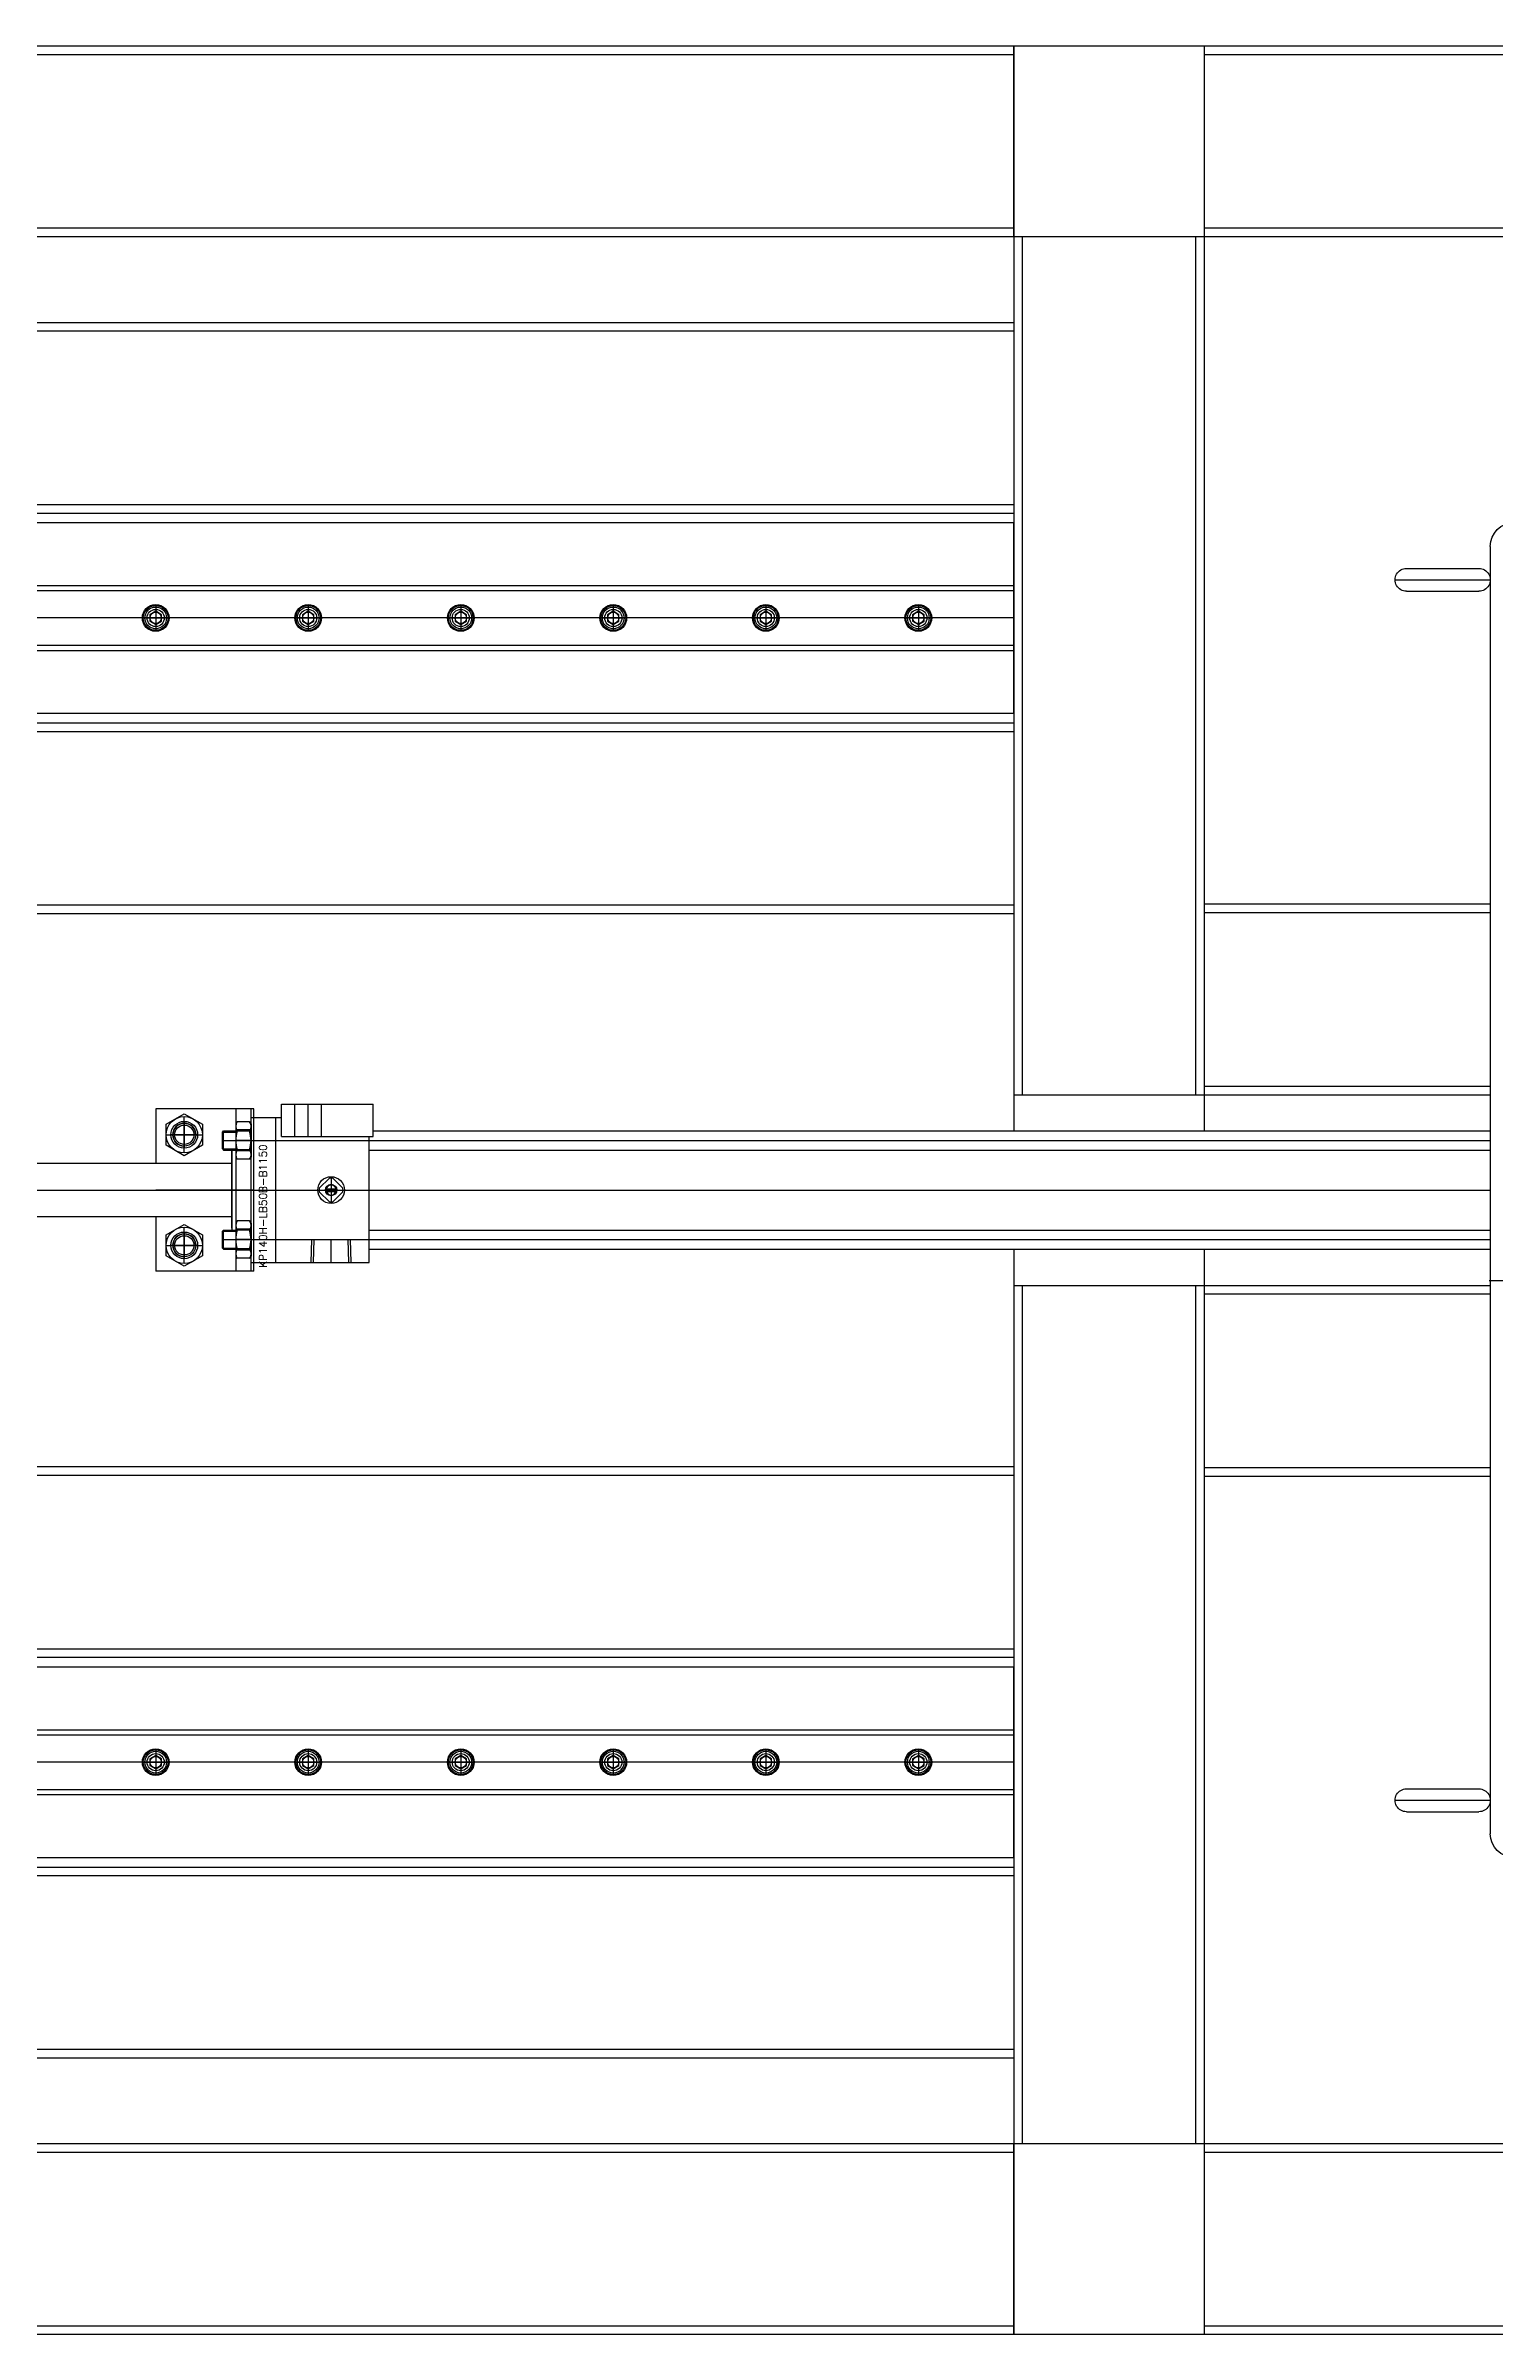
# Model space of a CAD drawing. Header units: millimetres. Extents: x 4133871 to 4440428, y -545651 to -495191.
# Drawn here: x 4158111 to 4158871, y -518394 to -517194 of the extents above; entities that cross this region are included whole.
import ezdxf

# ---------------------------------------------------------------- set-up
doc = ezdxf.new("R2010")
doc.units = ezdxf.units.MM
doc.header["$LTSCALE"] = 60
doc.layers.add('EQUIPMENT', color=6, linetype='Continuous')
doc.styles.add('H', font='txt.shx')

# ---------------------------------------------------------------- blocks, each defined once
blk = doc.blocks.new('EQ')
at = {"layer": 'EQUIPMENT', "color": 253}
for p, q in [((-12255, 19956.5), (-8955, 19956.5)), ((-10055, 19956.5), (-10055, 19387.5)), ((-10055, 19856.5), (-10055, 19956.5)), ((-9955, 19856.5), (-9955, 19956.5)), ((-11055, 19952), (-10055, 19952)), ((-9955, 19952), (-9055, 19952)), ((-11055, 19861), (-10055, 19861)), ((-9955, 19861), (-9055, 19861)), ((-11055, 19856.5), (-10055, 19856.5)), ((-10055, 19856.5), (-9955, 19856.5)), ((-10050.5, 19856.5), (-10050.5, 19406.5)), ((-9959.5, 19406.5), (-9959.5, 19856.5)), ((-9955, 19856.5), (-8955, 19856.5)), ((-9955, 19387.5), (-9955, 19856.5)), ((-11065, 19811.5), (-10055, 19811.5)), ((-11065, 19807), (-10055, 19807)), ((-11067.5, 19706.5), (-10055, 19706.5)), ((-11065, 19716), (-10055, 19716)), ((-11065, 19711.5), (-10055, 19711.5)), ((-10055, 19606.5), (-10055, 19706.5)), ((-9805, 19019), (-9805, 19694)), ((-9849, 19682.5), (-9811, 19682.5)), ((-11064.5, 19673.5), (-10055, 19673.5)), ((-11064.5, 19670.8), (-10055, 19670.8)), ((-9855, 19676.5), (-9805, 19676.5)), ((-9849, 19670.5), (-9811, 19670.5)), ((-10055, 19656.5), (-11325.6, 19656.5)), ((-10511.5, 19656.5), (-10498.5, 19656.5)), ((-10505, 19660), (-10508, 19658.2)), ((-10508, 19658.2), (-10508, 19654.8)), ((-10505, 19663.5), (-10505, 19649.5)), ((-10505, 19663), (-10505, 19650)), ((-10502, 19658.2), (-10505, 19660)), ((-10502, 19654.8), (-10502, 19658.2)), ((-10431.5, 19656.5), (-10418.5, 19656.5)), ((-10425, 19660), (-10428, 19658.2)), ((-10428, 19658.2), (-10428, 19654.8)), ((-10425, 19663.5), (-10425, 19649.5)), ((-10425, 19663), (-10425, 19650)), ((-10422, 19658.2), (-10425, 19660)), ((-10422, 19654.8), (-10422, 19658.2)), ((-10351.5, 19656.5), (-10338.5, 19656.5)), ((-10345, 19660), (-10348, 19658.2)), ((-10348, 19658.2), (-10348, 19654.8)), ((-10345, 19663.5), (-10345, 19649.5)), ((-10345, 19663), (-10345, 19650)), ((-10342, 19658.2), (-10345, 19660)), ((-10342, 19654.8), (-10342, 19658.2)), ((-10271.5, 19656.5), (-10258.5, 19656.5)), ((-10265, 19660), (-10268, 19658.2)), ((-10268, 19658.2), (-10268, 19654.8)), ((-10265, 19663.5), (-10265, 19649.5)), ((-10265, 19663), (-10265, 19650)), ((-10262, 19658.2), (-10265, 19660)), ((-10262, 19654.8), (-10262, 19658.2)), ((-10191.5, 19656.5), (-10178.5, 19656.5)), ((-10185, 19660), (-10188, 19658.2)), ((-10188, 19658.2), (-10188, 19654.8)), ((-10185, 19663.5), (-10185, 19649.5)), ((-10185, 19663), (-10185, 19650)), ((-10182, 19658.2), (-10185, 19660)), ((-10182, 19654.8), (-10182, 19658.2)), ((-10111.5, 19656.5), (-10098.5, 19656.5)), ((-10105, 19660), (-10108, 19658.2)), ((-10108, 19658.2), (-10108, 19654.8)), ((-10105, 19663.5), (-10105, 19649.5)), ((-10105, 19663), (-10105, 19650)), ((-10102, 19658.2), (-10105, 19660)), ((-10102, 19654.8), (-10102, 19658.2)), ((-10508, 19654.8), (-10505, 19653)), ((-10505, 19653), (-10502, 19654.8)), ((-10428, 19654.8), (-10425, 19653)), ((-10425, 19653), (-10422, 19654.8)), ((-10348, 19654.8), (-10345, 19653)), ((-10345, 19653), (-10342, 19654.8)), ((-10268, 19654.8), (-10265, 19653)), ((-10265, 19653), (-10262, 19654.8)), ((-10188, 19654.8), (-10185, 19653)), ((-10185, 19653), (-10182, 19654.8)), ((-10108, 19654.8), (-10105, 19653)), ((-10105, 19653), (-10102, 19654.8)), ((-11064.5, 19642.2), (-10055, 19642.2)), ((-11064.5, 19639.5), (-10055, 19639.5)), ((-11065, 19601.5), (-10055, 19601.5)), ((-11065, 19597), (-10055, 19597)), ((-11064.5, 19606.5), (-10055, 19606.5)), ((-11065, 19506), (-10055, 19506)), ((-11065, 19501.5), (-10055, 19501.5)), ((-9955, 19506.5), (-9805, 19506.5)), ((-9955, 19502), (-9805, 19502)), ((-10055, 19406.5), (-9955, 19406.5)), ((-9955, 19411), (-9805, 19411)), ((-9955, 19406.5), (-9805, 19406.5)), ((-10505, 19399), (-10505, 19370.5)), ((-10453.5, 19399), (-10505, 19399)), ((-10499.5, 19391), (-10490, 19396.5)), ((-10490, 19396.5), (-10480.5, 19391)), ((-10490, 19376), (-10490, 19395)), ((-10490, 19392.5), (-10490, 19378.5)), ((-10463, 19399), (-10463, 19314)), ((-10462.2, 19392.3), (-10463, 19391)), ((-10455.8, 19392.3), (-10462.2, 19392.3)), ((-10455.8, 19392.3), (-10455, 19391)), ((-10455, 19314), (-10455, 19399)), ((-10455, 19394.5), (-10439, 19394.5)), ((-10455, 19318.5), (-10455, 19394.5)), ((-10453.5, 19314), (-10453.5, 19399)), ((-10442, 19318.5), (-10442, 19394.5)), ((-10439, 19401.5), (-10391, 19401.5)), ((-10439, 19384.5), (-10439, 19401.5)), ((-10432, 19384.5), (-10432, 19401.5)), ((-10425, 19384.5), (-10425, 19401.5)), ((-10418, 19384.5), (-10418, 19401.5)), ((-10391, 19384.5), (-10391, 19401.5)), ((-10499.5, 19380), (-10499.5, 19391)), ((-10499.5, 19385.5), (-10480.5, 19385.5)), ((-10490, 19374.5), (-10499.5, 19380)), ((-10483, 19385.5), (-10497, 19385.5)), ((-10484, 19385.5), (-10496, 19385.5)), ((-10496, 19385.5), (-10484, 19385.5)), ((-10490, 19391.5), (-10490, 19379.5)), ((-10490, 19379.5), (-10490, 19391.5)), ((-10480.5, 19380), (-10490, 19374.5)), ((-10480.5, 19391), (-10480.5, 19380)), ((-10470, 19386.9), (-10469.4, 19387.5)), ((-10470, 19378.1), (-10470, 19386.9)), ((-10470, 19386.9), (-10463, 19386.9)), ((-10470, 19382.5), (-9805, 19382.5)), ((-10469.4, 19387.5), (-10463, 19387.5)), ((-10469.4, 19377.5), (-10469.4, 19387.5)), ((-10463, 19391), (-10463, 19374)), ((-10455, 19388), (-10463, 19388)), ((-10455, 19382.5), (-10463, 19382.5)), ((-10455.8, 19387.4), (-10462.2, 19387.4)), ((-10455, 19391), (-10455, 19374)), ((-10439, 19384.5), (-10391, 19384.5)), ((-10393, 19318.5), (-10393, 19384.5)), ((-10391, 19387.5), (-9805, 19387.5)), ((-10465, 19370.5), (-11067.5, 19370.5)), ((-10470, 19378.1), (-10469.4, 19377.5)), ((-10470, 19378.1), (-10463, 19378.1)), ((-10469.4, 19377.5), (-10463, 19377.5)), ((-10465, 19336.5), (-10465, 19377.5)), ((-10465, 19377.5), (-10465, 19335.5)), ((-10455, 19377), (-10463, 19377)), ((-10463, 19374), (-10462.2, 19372.7)), ((-10455.8, 19377.6), (-10462.2, 19377.6)), ((-10455.8, 19372.7), (-10462.2, 19372.7)), ((-10455, 19374), (-10455.8, 19372.7)), ((-10393, 19377.5), (-9805, 19377.5)), ((-11067.5, 19356.5), (-9805, 19356.5)), ((-10453.5, 19356.5), (-10505, 19356.5)), ((-10419.2, 19357.4), (-10413.9, 19362.7)), ((-10415.9, 19357.2), (-10410.1, 19357.2)), ((-10413, 19363.5), (-10413, 19349.5)), ((-10412.1, 19362.7), (-10406.8, 19357.4)), ((-10419.2, 19355.6), (-10413.9, 19350.3)), ((-10415.9, 19355.7), (-10410.1, 19355.7)), ((-10412.1, 19350.3), (-10406.8, 19355.6)), ((-10465, 19342.5), (-11067.5, 19342.5)), ((-10505, 19342.5), (-10505, 19314)), ((-10499.5, 19333), (-10490, 19338.5)), ((-10499.5, 19322), (-10499.5, 19333)), ((-10490, 19338.5), (-10480.5, 19333)), ((-10490, 19318), (-10490, 19337)), ((-10490, 19334.5), (-10490, 19320.5)), ((-10490, 19333.5), (-10490, 19321.5)), ((-10490, 19321.5), (-10490, 19333.5)), ((-10480.5, 19333), (-10480.5, 19322)), ((-10470, 19334.9), (-10469.4, 19335.5)), ((-10470, 19326.1), (-10470, 19334.9)), ((-10470, 19334.9), (-10463, 19334.9)), ((-10469.4, 19335.5), (-10463, 19335.5)), ((-10469.4, 19325.5), (-10469.4, 19335.5)), ((-10462.2, 19340.3), (-10463, 19339)), ((-10463, 19339), (-10463, 19322)), ((-10455, 19336), (-10463, 19336)), ((-10455.8, 19340.3), (-10462.2, 19340.3)), ((-10455.8, 19335.4), (-10462.2, 19335.4)), ((-10455.8, 19340.3), (-10455, 19339)), ((-10455, 19339), (-10455, 19322)), ((-10393, 19335.5), (-9805, 19335.5)), ((-10499.5, 19327.5), (-10480.5, 19327.5)), ((-10490, 19316.5), (-10499.5, 19322)), ((-10483, 19327.5), (-10497, 19327.5)), ((-10484, 19327.5), (-10496, 19327.5)), ((-10496, 19327.5), (-10484, 19327.5)), ((-10480.5, 19322), (-10490, 19316.5)), ((-10470, 19330.5), (-9805, 19330.5)), ((-10470, 19326.1), (-10469.4, 19325.5)), ((-10470, 19326.1), (-10463, 19326.1)), ((-10469.4, 19325.5), (-10463, 19325.5)), ((-10455, 19330.5), (-10463, 19330.5)), ((-10455, 19325), (-10463, 19325)), ((-10463, 19322), (-10462.2, 19320.7)), ((-10455.8, 19325.6), (-10462.2, 19325.6)), ((-10455.8, 19320.7), (-10462.2, 19320.7)), ((-10455, 19322), (-10455.8, 19320.7)), ((-10423.5, 19318.5), (-10423.1, 19330.5)), ((-10422.3, 19318.5), (-10421.9, 19330.5)), ((-10413, 19318.5), (-10413, 19330.5)), ((-10403.7, 19318.5), (-10404.1, 19330.5)), ((-10402.5, 19318.5), (-10402.9, 19330.5)), ((-10393, 19325.5), (-9805, 19325.5)), ((-10055, 19325.5), (-10055, 18756.5)), ((-9955, 18856.5), (-9955, 19325.5)), ((-10453.5, 19314), (-10505, 19314)), ((-10455, 19318.5), (-10393, 19318.5)), ((-9805.6, 19309), (-9701.6, 19309)), ((-10055, 19306.5), (-9955, 19306.5)), ((-10050.5, 19306.5), (-10050.5, 18856.5)), ((-9959.5, 18856.5), (-9959.5, 19306.5)), ((-9955, 19306.5), (-9805, 19306.5)), ((-9955, 19302), (-9805, 19302)), ((-11065, 19211.5), (-10055, 19211.5)), ((-11065, 19207), (-10055, 19207)), ((-9955, 19211), (-9805, 19211)), ((-9955, 19206.5), (-9805, 19206.5)), ((-11305, 19106.5), (-10055, 19106.5)), ((-11065, 19116), (-10055, 19116)), ((-11065, 19111.5), (-10055, 19111.5)), ((-10055, 19006.5), (-10055, 19106.5)), ((-11067.5, 19073.5), (-10055, 19073.5)), ((-11067.5, 19070.8), (-10055, 19070.8)), ((-10055, 19056.5), (-11067.5, 19056.5)), ((-10511.5, 19056.5), (-10498.5, 19056.5)), ((-10505, 19060), (-10508, 19058.2)), ((-10508, 19058.2), (-10508, 19054.8)), ((-10505, 19063.5), (-10505, 19049.5)), ((-10505, 19063), (-10505, 19050)), ((-10502, 19058.2), (-10505, 19060)), ((-10502, 19054.8), (-10502, 19058.2)), ((-10431.5, 19056.5), (-10418.5, 19056.5)), ((-10425, 19060), (-10428, 19058.2)), ((-10428, 19058.2), (-10428, 19054.8)), ((-10425, 19063.5), (-10425, 19049.5)), ((-10425, 19063), (-10425, 19050)), ((-10422, 19058.2), (-10425, 19060)), ((-10422, 19054.8), (-10422, 19058.2)), ((-10351.5, 19056.5), (-10338.5, 19056.5)), ((-10345, 19060), (-10348, 19058.2)), ((-10348, 19058.2), (-10348, 19054.8)), ((-10345, 19063.5), (-10345, 19049.5)), ((-10345, 19063), (-10345, 19050)), ((-10342, 19058.2), (-10345, 19060)), ((-10342, 19054.8), (-10342, 19058.2)), ((-10271.5, 19056.5), (-10258.5, 19056.5)), ((-10265, 19060), (-10268, 19058.2)), ((-10268, 19058.2), (-10268, 19054.8)), ((-10265, 19063.5), (-10265, 19049.5)), ((-10265, 19063), (-10265, 19050)), ((-10262, 19058.2), (-10265, 19060)), ((-10262, 19054.8), (-10262, 19058.2)), ((-10191.5, 19056.5), (-10178.5, 19056.5)), ((-10185, 19060), (-10188, 19058.2)), ((-10188, 19058.2), (-10188, 19054.8)), ((-10185, 19063.5), (-10185, 19049.5)), ((-10185, 19063), (-10185, 19050)), ((-10182, 19058.2), (-10185, 19060)), ((-10182, 19054.8), (-10182, 19058.2)), ((-10111.5, 19056.5), (-10098.5, 19056.5)), ((-10105, 19060), (-10108, 19058.2)), ((-10108, 19058.2), (-10108, 19054.8)), ((-10105, 19063.5), (-10105, 19049.5)), ((-10105, 19063), (-10105, 19050)), ((-10102, 19058.2), (-10105, 19060)), ((-10102, 19054.8), (-10102, 19058.2)), ((-10508, 19054.8), (-10505, 19053)), ((-10505, 19053), (-10502, 19054.8)), ((-10428, 19054.8), (-10425, 19053)), ((-10425, 19053), (-10422, 19054.8)), ((-10348, 19054.8), (-10345, 19053)), ((-10345, 19053), (-10342, 19054.8)), ((-10268, 19054.8), (-10265, 19053)), ((-10265, 19053), (-10262, 19054.8)), ((-10188, 19054.8), (-10185, 19053)), ((-10185, 19053), (-10182, 19054.8)), ((-10108, 19054.8), (-10105, 19053)), ((-10105, 19053), (-10102, 19054.8)), ((-11067.5, 19042.2), (-10055, 19042.2)), ((-11067.5, 19039.5), (-10055, 19039.5)), ((-9855, 19036.5), (-9805, 19036.5)), ((-9849, 19042.5), (-9811, 19042.5)), ((-9849, 19030.5), (-9811, 19030.5)), ((-11305, 19006.5), (-10055, 19006.5)), ((-11065, 19001.5), (-10055, 19001.5)), ((-11065, 18997), (-10055, 18997)), ((-11065, 18906), (-10055, 18906)), ((-11065, 18901.5), (-10055, 18901.5)), ((-11055, 18856.5), (-10055, 18856.5)), ((-10055, 18756.5), (-10055, 18856.5)), ((-10055, 18856.5), (-9955, 18856.5)), ((-9955, 18856.5), (-8955, 18856.5)), ((-9955, 18756.5), (-9955, 18856.5)), ((-11055, 18852), (-10055, 18852)), ((-9955, 18852), (-9055, 18852)), ((-12255, 18756.5), (-8955, 18756.5)), ((-11055, 18761), (-10055, 18761)), ((-9955, 18761), (-9055, 18761))]:
    blk.add_line(p, q, dxfattribs=at)
for centre, radius in [((-10505, 19656.5), 7), ((-10505, 19656.5), 6.5), ((-10505, 19656.5), 5.7), ((-10505, 19656.5), 4.5), ((-10505, 19656.5), 3), ((-10425, 19656.5), 7), ((-10425, 19656.5), 6.5), ((-10425, 19656.5), 5.7), ((-10425, 19656.5), 4.5), ((-10425, 19656.5), 3), ((-10345, 19656.5), 7), ((-10345, 19656.5), 6.5), ((-10345, 19656.5), 5.7), ((-10345, 19656.5), 4.5), ((-10345, 19656.5), 3), ((-10265, 19656.5), 7), ((-10265, 19656.5), 6.5), ((-10265, 19656.5), 5.7), ((-10265, 19656.5), 4.5), ((-10265, 19656.5), 3), ((-10185, 19656.5), 7), ((-10185, 19656.5), 6.5), ((-10185, 19656.5), 5.7), ((-10185, 19656.5), 4.5), ((-10185, 19656.5), 3), ((-10105, 19656.5), 7), ((-10105, 19656.5), 6.5), ((-10105, 19656.5), 5.7), ((-10105, 19656.5), 4.5), ((-10105, 19656.5), 3), ((-10490, 19385.5), 9.5), ((-10490, 19385.5), 7), ((-10490, 19385.5), 6), ((-10490, 19385.5), 5.05), ((-10490, 19385.5), 5.05), ((-10413, 19356.5), 7), ((-10413, 19356.5), 3), ((-10490, 19327.5), 9.5), ((-10490, 19327.5), 7), ((-10490, 19327.5), 6), ((-10490, 19327.5), 5.05), ((-10490, 19327.5), 5.05), ((-10505, 19056.5), 7), ((-10505, 19056.5), 6.5), ((-10505, 19056.5), 5.7), ((-10505, 19056.5), 4.5), ((-10505, 19056.5), 3), ((-10425, 19056.5), 7), ((-10425, 19056.5), 6.5), ((-10425, 19056.5), 5.7), ((-10425, 19056.5), 4.5), ((-10425, 19056.5), 3), ((-10345, 19056.5), 7), ((-10345, 19056.5), 6.5), ((-10345, 19056.5), 5.7), ((-10345, 19056.5), 4.5), ((-10345, 19056.5), 3), ((-10265, 19056.5), 7), ((-10265, 19056.5), 6.5), ((-10265, 19056.5), 5.7), ((-10265, 19056.5), 4.5), ((-10265, 19056.5), 3), ((-10185, 19056.5), 7), ((-10185, 19056.5), 6.5), ((-10185, 19056.5), 5.7), ((-10185, 19056.5), 4.5), ((-10185, 19056.5), 3), ((-10105, 19056.5), 7), ((-10105, 19056.5), 6.5), ((-10105, 19056.5), 5.7), ((-10105, 19056.5), 4.5), ((-10105, 19056.5), 3)]:
    blk.add_circle(centre, radius, dxfattribs=at)
for centre, radius, start, end in [((-10458.7, 19389.9), 4.34, 145.591, 214.409), ((-10459.3, 19389.9), 4.34, 325.591, 34.409), ((-10490, 19385.5), 6, 0, 270), ((-10446, 19382.4), 17, 162.8014, 179.5998), ((-10446, 19382.6), 17, 180.4002, 197.1986), ((-10472, 19382.4), 17, 0.4002, 17.1986), ((-10472, 19382.6), 17, 342.8014, 359.5998), ((-10458.7, 19375.1), 4.34, 145.591, 214.409), ((-10459.3, 19375.1), 4.34, 325.591, 34.409), ((-10413, 19356.5), 6.25, 171.8699, 188.1301), ((-10413, 19356.5), 2.62, 16.6015, 163.3985), ((-10413, 19356.5), 6.25, 81.8699, 98.1301), ((-10413, 19356.5), 6.25, 351.8699, 8.1301), ((-10413, 19356.5), 2.62, 196.6015, 343.3985), ((-10413, 19356.5), 6.25, 261.8699, 278.1301), ((-10490, 19327.5), 6, 0, 270), ((-10458.7, 19337.9), 4.34, 145.591, 214.409), ((-10446, 19330.4), 17, 162.8014, 179.5998), ((-10459.3, 19337.9), 4.34, 325.591, 34.409), ((-10472, 19330.4), 17, 0.4002, 17.1986), ((-10446, 19330.6), 17, 180.4002, 197.1986), ((-10458.7, 19323.1), 4.34, 145.591, 214.409), ((-10472, 19330.6), 17, 342.8014, 359.5998), ((-10459.3, 19323.1), 4.34, 325.591, 34.409)]:
    blk.add_arc(centre, radius, start, end, dxfattribs=at)
at = {"layer": 'EQUIPMENT', "color": 253, "extrusion": (0, 0, -1)}
for centre, major_axis, start_param, end_param in [((-9792.5, 19694), (-8.84, -8.84), 0.785398, 2.356194), ((-9849, 19676.5), (-4.24, -4.24), -0.785399, 2.356194), ((-9811, 19676.5), (-4.24, -4.24), 2.356194, 5.497787), ((-9849, 19036.5), (-4.24, -4.24), -0.785399, 2.356194), ((-9811, 19036.5), (-4.24, -4.24), 2.356194, 5.497787), ((-9792.5, 19019), (8.84, -8.84), 0.785398, 2.356194)]:
    blk.add_ellipse(centre, major_axis=major_axis, ratio=1, start_param=start_param, end_param=end_param, dxfattribs=at)
at = {"layer": 'EQUIPMENT', "color": 253, "style": 'H'}
blk.add_text('KP140H-LB50B-B1150', height=4.018, rotation=90, dxfattribs=at).set_placement((-10446.7, 19315.7))

msp = doc.modelspace()

# ---------------------------------------------------------------- block references
at = {"layer": 'EQUIPMENT', "color": 3}
msp.add_blockref('EQ', (4168674, -537151), dxfattribs=at)

doc.saveas('drawing.dxf')
